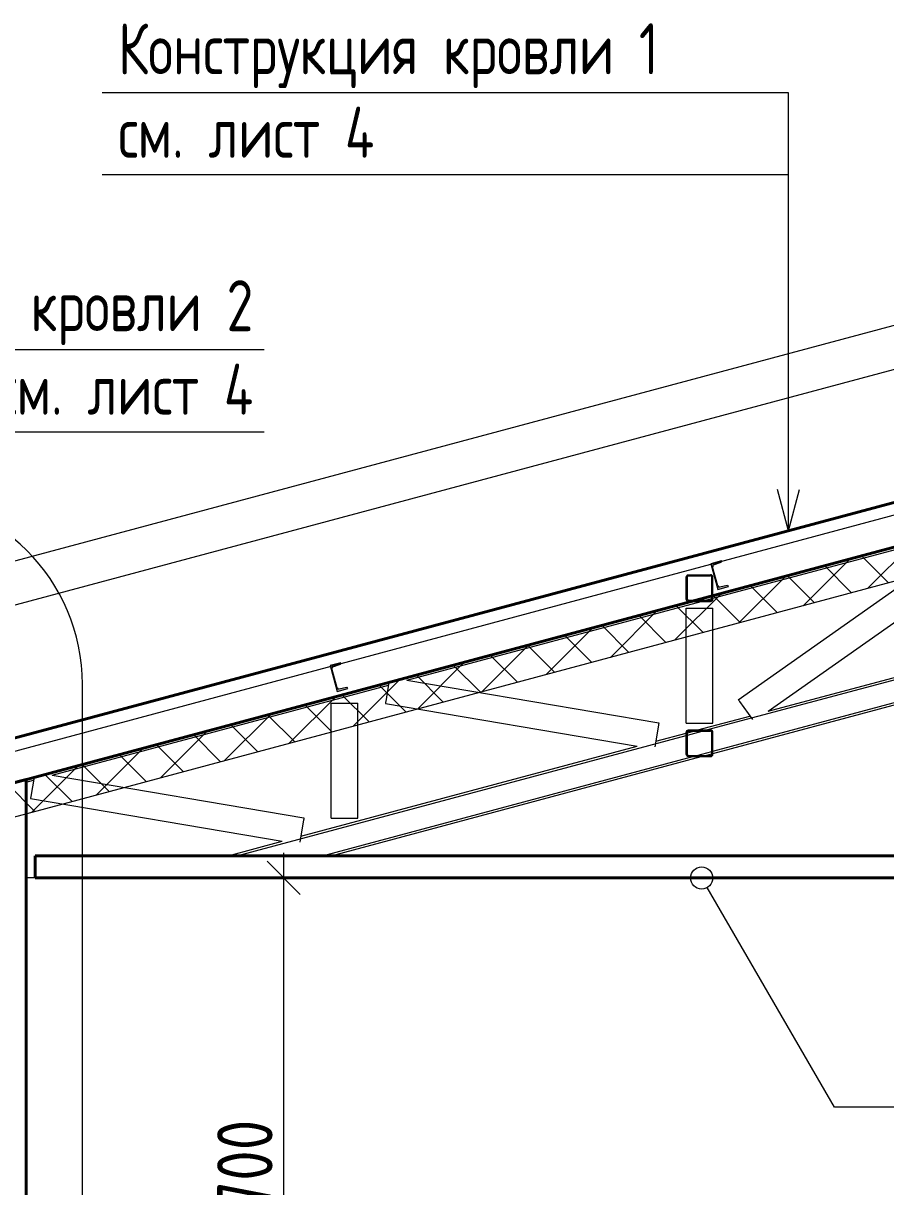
# Model space of a CAD drawing. Header units: millimetres. Extents: x 38742 to 206544, y -3832 to 13261.
# Drawn here: x 65607 to 69495, y 6257 to 11504 of the extents above; entities that cross this region are included whole.
import ezdxf

# ---------------------------------------------------------------- set-up
doc = ezdxf.new("R2010")
doc.units = ezdxf.units.MM
doc.header["$MEASUREMENT"] = 0
for name, color, linetype in [('- Спрятан', 7, 'Continuous'), ('крыша', 7, 'Continuous'), ('перегородки', 7, 'Continuous'), ('перекрытие', 7, 'Continuous'), ('подп стены Инжзащита', 7, 'Continuous'), ('стены наруж', 7, 'Continuous'), ('текст', 7, 'Continuous'), ('чертеж', 7, 'Continuous')]:
    doc.layers.add(name, color=color, linetype=linetype)
for name, color, linetype, lineweight in [('- Спрятан_Ном._пера__96', 7, 'Continuous', 13), ('0_Ном._пера__95', 251, 'Continuous', 13), ('0_Ном._пера__97', 7, 'Continuous', 20), ('крыша_Ном._пера__96', 7, 'Continuous', 13), ('крыша_Ном._пера__99', 7, 'Continuous', 40), ('перегородки_Ном._пера__96', 7, 'Continuous', 13), ('перекрытие_Ном._пера__96', 7, 'Continuous', 13), ('перекрытие_Ном._пера__99', 7, 'Continuous', 40), ('подп стены Инжзащита_Ном._пера__96', 7, 'Continuous', 13), ('подп стены Инжзащита_Ном._пера__97', 7, 'Continuous', 20), ('стены наруж_Ном._пера__96', 7, 'Continuous', 13), ('стены наруж_Ном._пера__99', 7, 'Continuous', 40), ('текст_Ном._пера__1', 7, 'Continuous', 25), ('текст_Ном._пера__96', 7, 'Continuous', 13), ('чертеж_Ном._пера__96', 7, 'Continuous', 13), ('чертеж_Ном._пера__97', 7, 'Continuous', 20)]:
    doc.layers.add(name, color=color, linetype=linetype, lineweight=lineweight)
doc.styles.add('СГЕНЕРИР_СТИЛЬ_1', font='gost_2_304-81_type.ttf')
doc.dimstyles.new('СГЕНЕРИР_СТИЛЬ__2', dxfattribs={"dimtxt": 250, "dimasz": 142.5, "dimexe": 0.18, "dimexo": 200, "dimgap": 0.09, "dimtad": 1, "dimdec": 0, "dimzin": 0, "dimdsep": 46, "dimtxsty": 'СГЕНЕРИР_СТИЛЬ_1', "dimblk": 'ARROWHEAD_6', "dimblk1": 'ARROWHEAD_6', "dimblk2": 'ARROWHEAD_6', "dimcen": 0.09, "dimclrd": 7, "dimclre": 7, "dimclrt": 7, "dimadec": 0, "dimazin": 0, "dimtfac": 1, "dimtdec": 4, "dimtmove": 0, "dimatfit": 3, "dimfxl": 1, "dimtolj": 1, "dimtzin": 0, "dimarcsym": 0})
pattern_1 = [(45, (0, 0), (-106.06602, 106.06602), []), (135, (0, 0), (106.06602, 106.06602), [])]

# ---------------------------------------------------------------- blocks, each defined once
blk = doc.blocks.new('Элемент разреза_3_2')
at = {"layer": 'перекрытие_Ном._пера__99', "linetype": 'Continuous'}
for p, q in [((65660.7, 7750), (71650.7, 7750)), ((65660.7, 7650), (65660.7, 7750)), ((71650.7, 7650), (71650.7, 7750)), ((65660.7, 7650), (71650.7, 7650))]:
    blk.add_line(p, q, dxfattribs=at)
blk = doc.blocks.new('Элемент разреза_11_2')
at = {"layer": 'стены наруж_Ном._пера__96', "linetype": 'Continuous'}
h = blk.add_hatch(dxfattribs=at)
h.set_pattern_fill('УТЕПЛИТ_МЕЛКИЙ_0002', color=256, style=0, pattern_type=2)
h.set_pattern_definition(pattern_1)
h.paths.add_polyline_path([(65215.7, 4950), (65365.7, 4950), (65365.7, 8026.1), (65215.7, 7985.9)])
for p, q in [((65545.7, 4950), (65545.7, 8074.4)), ((65545.7, 4950), (65545.7, 8074.4)), ((65215.7, 4950), (65215.7, 7985.9)), ((65215.7, 4950), (65215.7, 7985.9)), ((65365.7, 4950), (65365.7, 8026.1)), ((65365.7, 4950), (65365.7, 8026.1))]:
    blk.add_line(p, q, dxfattribs=at)
at = {"layer": 'стены наруж_Ном._пера__99', "linetype": 'Continuous'}
for p, q in [((65545.7, 8074.4), (65595.7, 8087.8)), ((65595.7, 8087.8), (65620.7, 8094.5)), ((65620.7, 4950), (65620.7, 8094.5)), ((65365.7, 8026.1), (65417.4, 8040)), ((65417.4, 8040), (65506.2, 8040)), ((65506.2, 8040), (65513.2, 8042.9)), ((65513.2, 8042.9), (65516.2, 8050)), ((65516.2, 8066.5), (65545.7, 8074.4)), ((65516.2, 8050), (65516.2, 8066.5)), ((65215.7, 7985.9), (65365.7, 8026.1)), ((65145.7, 4950), (65145.7, 7967.2)), ((65396.2, 7450), (65399.1, 7457.1)), ((65399.1, 7457.1), (65406.2, 7460)), ((65406.2, 7460), (65506.2, 7460)), ((65513.2, 7457.1), (65506.2, 7460)), ((65516.2, 7450), (65513.2, 7457.1)), ((65396.2, 7350), (65396.2, 7450)), ((65516.2, 7350), (65516.2, 7450)), ((65399.1, 7342.9), (65396.2, 7350)), ((65513.2, 7342.9), (65516.2, 7350)), ((65406.2, 7340), (65399.1, 7342.9)), ((65406.2, 7340), (65506.2, 7340)), ((65506.2, 7340), (65513.2, 7342.9)), ((65145.7, 4950), (65165.7, 4950)), ((65165.7, 4950), (65215.7, 4950)), ((65215.7, 4950), (65365.7, 4950)), ((65365.7, 4950), (65545.7, 4950)), ((65545.7, 4950), (65595.7, 4950)), ((65595.7, 4950), (65620.7, 4950))]:
    blk.add_line(p, q, dxfattribs=at)
blk = doc.blocks.new('Элемент разреза_13_2')
at = {"layer": 'крыша_Ном._пера__96', "linetype": 'Continuous'}
for p, q in [((62655.7, 8300), (71745.7, 10735.7)), ((71745.7, 10535.7), (62705.7, 8113.4))]:
    blk.add_line(p, q, dxfattribs=at)
blk = doc.blocks.new('Элемент разреза_19_2')
at = {"layer": 'перегородки_Ном._пера__96', "linetype": 'Continuous'}
for p, q in [((65660.7, 7650), (65620.7, 7650)), ((71690.7, 7650), (71650.7, 7650))]:
    blk.add_line(p, q, dxfattribs=at)
blk = doc.blocks.new('Элемент разреза_45_2')
at = {"layer": '- Спрятан_Ном._пера__96', "linetype": 'Continuous'}
for p, q in [((70565.6, 8830.9), (71690.7, 9132.4)), ((68686.6, 8317.1), (71690.7, 9122)), ((68715.9, 8221.4), (71690.7, 9018.5)), ((68715.9, 8211.1), (71690.7, 9008.2)), ((68965.7, 8402.2), (70482.4, 8808.6)), ((68648, 8317.1), (68882.5, 8380)), ((66570.1, 7750), (68595.9, 8292.8)), ((68458.3, 8266.3), (68595.9, 8303.2)), ((68600.9, 8304.5), (68629.4, 8312.1)), ((68600.9, 8294.1), (68668, 8312.1)), ((66858.4, 7837.6), (68374.9, 8243.9)), ((66956.5, 7750), (68625.2, 8197.1)), ((66995.1, 7750), (68663.8, 8197.1)), ((68643.8, 8202.1), (68710.9, 8220.1)), ((68682.5, 8202.1), (68710.9, 8209.7)), ((66531.5, 7750), (66775, 7815.2))]:
    blk.add_line(p, q, dxfattribs=at)
blk = doc.blocks.new('Элемент разреза_46_2')
at = {"layer": '- Спрятан_Ном._пера__96', "linetype": 'Continuous'}
for p, q in [((68715.9, 8921.4), (71690.7, 9718.5)), ((71629.1, 9691.7), (71690.7, 9708.2)), ((70029.2, 9263), (71545.9, 9669.4)), ((68715.9, 8911.1), (69946, 9240.7)), ((65620.7, 8092.1), (68625.2, 8897.1)), ((67337.1, 8541.6), (68663.8, 8897.1)), ((68643.8, 8902.1), (68710.9, 8920.1)), ((68682.5, 8902.1), (68710.9, 8909.7)), ((65737.2, 8112.9), (67253.6, 8519.3)), ((65620.7, 8081.7), (65653.8, 8090.6))]:
    blk.add_line(p, q, dxfattribs=at)
blk = doc.blocks.new('Элемент разреза_48_2')
at = {"layer": '- Спрятан_Ном._пера__96', "linetype": 'Continuous'}
for p, q in [((66996, 8437.4), (66996.8, 8437.4)), ((66996, 7919.4), (66996, 8437.4)), ((66996.8, 8437.4), (66999, 8437.4)), ((66999, 8437.4), (67002.2, 8437.4)), ((67002.2, 8437.4), (67006, 8437.4)), ((67006, 8437.4), (67106, 8437.4)), ((67106, 8437.4), (67109.9, 8437.4)), ((67109.9, 8437.4), (67113.1, 8437.4)), ((67113.1, 8437.4), (67115.3, 8437.4)), ((67115.3, 8437.4), (67116, 8437.4)), ((67116, 7919.4), (67116, 8437.4)), ((66996, 7919.4), (66996.8, 7919.4)), ((66996.8, 7919.4), (66999, 7919.4)), ((66999, 7919.4), (67002.2, 7919.4)), ((67002.2, 7919.4), (67006, 7919.4)), ((67006, 7919.4), (67106, 7919.4)), ((67106, 7919.4), (67109.9, 7919.4)), ((67109.9, 7919.4), (67113.1, 7919.4)), ((67113.1, 7919.4), (67115.3, 7919.4)), ((67115.3, 7919.4), (67116, 7919.4))]:
    blk.add_line(p, q, dxfattribs=at)
blk = doc.blocks.new('Элемент разреза_49_2')
at = {"layer": '- Спрятан_Ном._пера__96', "linetype": 'Continuous'}
for p, q in [((68595.9, 8866.1), (68596.7, 8866.1)), ((68595.9, 8348.1), (68595.9, 8866.1)), ((68596.7, 8866.1), (68598.8, 8866.1)), ((68598.8, 8866.1), (68602.1, 8866.1)), ((68602.1, 8866.1), (68605.9, 8866.1)), ((68605.9, 8866.1), (68705.9, 8866.1)), ((68705.9, 8866.1), (68709.7, 8866.1)), ((68709.7, 8866.1), (68713, 8866.1)), ((68713, 8866.1), (68715.1, 8866.1)), ((68715.1, 8866.1), (68715.9, 8866.1)), ((68715.9, 8348.1), (68715.9, 8866.1)), ((68595.9, 8348.1), (68596.7, 8348.1)), ((68596.7, 8348.1), (68598.8, 8348.1)), ((68598.8, 8348.1), (68602.1, 8348.1)), ((68602.1, 8348.1), (68605.9, 8348.1)), ((68605.9, 8348.1), (68705.9, 8348.1)), ((68705.9, 8348.1), (68709.7, 8348.1)), ((68709.7, 8348.1), (68713, 8348.1)), ((68713, 8348.1), (68715.1, 8348.1)), ((68715.1, 8348.1), (68715.9, 8348.1))]:
    blk.add_line(p, q, dxfattribs=at)
blk = doc.blocks.new('Элемент разреза_51_2')
at = {"layer": '- Спрятан_Ном._пера__96', "linetype": 'Continuous'}
for p, q in [((68830.5, 8453.7), (69946, 9240.7)), ((70021.6, 9273.7), (70075.5, 9197.4)), ((68965.7, 8402.2), (70081.2, 9189.2)), ((70075.5, 9197.4), (70077.7, 9194.3)), ((70077.7, 9194.3), (70079.5, 9191.6)), ((70079.5, 9191.6), (70080.8, 9189.8)), ((70080.8, 9189.8), (70081.2, 9189.2)), ((68830.5, 8453.7), (68830.9, 8453.1)), ((68830.9, 8453.1), (68832.2, 8451.3)), ((68832.2, 8451.3), (68834, 8448.7)), ((68834, 8448.7), (68836.2, 8445.5)), ((68836.2, 8445.5), (68893.9, 8363.8))]:
    blk.add_line(p, q, dxfattribs=at)
blk = doc.blocks.new('Элемент разреза_52_2')
at = {"layer": '- Спрятан_Ном._пера__96', "linetype": 'Continuous'}
for p, q in [((65656, 8103.9), (65641.4, 8017.6)), ((65737.2, 8112.9), (66872.5, 7920.4)), ((65639.9, 8008.5), (65639.7, 8007.8)), ((65639.7, 8007.8), (66775, 7815.2)), ((65640.2, 8010.7), (65639.9, 8008.5)), ((65640.8, 8013.9), (65640.2, 8010.7)), ((65641.4, 8017.6), (65640.8, 8013.9)), ((66870.8, 7910.6), (66854.1, 7812)), ((66871.4, 7914.3), (66870.8, 7910.6)), ((66872, 7917.5), (66871.4, 7914.3)), ((66872.3, 7919.7), (66872, 7917.5)), ((66872.5, 7920.4), (66872.3, 7919.7)), ((66854.1, 7812), (66854.1, 7811.9))]:
    blk.add_line(p, q, dxfattribs=at)
blk = doc.blocks.new('Элемент разреза_53_2')
at = {"layer": '- Спрятан_Ном._пера__96', "linetype": 'Continuous'}
for p, q in [((67255.9, 8532.6), (67241.3, 8446.3)), ((67337.1, 8541.6), (68472.3, 8349.1)), ((67239.7, 8437.2), (67239.6, 8436.5)), ((67239.6, 8436.5), (68374.9, 8243.9)), ((67240.1, 8439.3), (67239.7, 8437.2)), ((67240.6, 8442.5), (67240.1, 8439.3)), ((67241.3, 8446.3), (67240.6, 8442.5)), ((68471.9, 8346.2), (68471.3, 8343)), ((68472.2, 8348.4), (68471.9, 8346.2)), ((68472.3, 8349.1), (68472.2, 8348.4)), ((68470.7, 8339.2), (68454, 8240.7)), ((68471.3, 8343), (68470.7, 8339.2))]:
    blk.add_line(p, q, dxfattribs=at)
blk = doc.blocks.new('Элемент разреза_54_2')
at = {"layer": '- Спрятан_Ном._пера__96', "linetype": 'Continuous'}
h = blk.add_hatch(color=256, dxfattribs=at)
h.paths.add_polyline_path([(68705.9, 9017.1), (68605.9, 9017.1), (68602.1, 9016.4), (68598.8, 9014.2), (68596.7, 9010.9), (68595.9, 9007.1), (68595.9, 8907.1), (68596.7, 8903.3), (68598.8, 8900.1), (68602.1, 8897.9), (68605.9, 8897.1), (68705.9, 8897.1), (68709.7, 8897.9), (68713, 8900.1), (68715.1, 8903.3), (68715.9, 8907.1), (68715.9, 9007.1), (68715.1, 9010.9), (68713, 9014.2), (68709.7, 9016.4)])
h.paths.add_polyline_path([(68705.9, 9012.1), (68707.8, 9011.7), (68709.4, 9010.7), (68710.5, 9009), (68710.9, 9007.1), (68710.9, 8907.1), (68710.5, 8905.2), (68709.4, 8903.6), (68707.8, 8902.5), (68705.9, 8902.1), (68605.9, 8902.1), (68604, 8902.5), (68602.4, 8903.6), (68601.3, 8905.2), (68600.9, 8907.1), (68600.9, 9007.1), (68601.3, 9009), (68602.4, 9010.7), (68604, 9011.7), (68605.9, 9012.1)], flags=0)
for p, q in [((68595.9, 9007.1), (68596.7, 9010.9)), ((68595.9, 8907.1), (68595.9, 9007.1)), ((68596.7, 9010.9), (68598.8, 9014.2)), ((68598.8, 9014.2), (68602.1, 9016.4)), ((68600.9, 9007.1), (68601.3, 9009)), ((68600.9, 8907.1), (68600.9, 9007.1)), ((68601.3, 9009), (68602.4, 9010.7)), ((68602.1, 9016.4), (68605.9, 9017.1)), ((68602.4, 9010.7), (68604, 9011.7)), ((68604, 9011.7), (68605.9, 9012.1)), ((68605.9, 9017.1), (68705.9, 9017.1)), ((68605.9, 9012.1), (68705.9, 9012.1)), ((68709.7, 9016.4), (68705.9, 9017.1)), ((68707.8, 9011.7), (68705.9, 9012.1)), ((68709.4, 9010.7), (68707.8, 9011.7)), ((68710.5, 9009), (68709.4, 9010.7)), ((68713, 9014.2), (68709.7, 9016.4)), ((68710.9, 9007.1), (68710.5, 9009)), ((68710.9, 8907.1), (68710.9, 9007.1)), ((68715.1, 9010.9), (68713, 9014.2)), ((68715.9, 9007.1), (68715.1, 9010.9)), ((68715.9, 8907.1), (68715.9, 9007.1)), ((68596.7, 8903.3), (68595.9, 8907.1)), ((68598.8, 8900.1), (68596.7, 8903.3)), ((68602.1, 8897.9), (68598.8, 8900.1)), ((68601.3, 8905.2), (68600.9, 8907.1)), ((68602.4, 8903.6), (68601.3, 8905.2)), ((68605.9, 8897.1), (68602.1, 8897.9)), ((68604, 8902.5), (68602.4, 8903.6)), ((68605.9, 8902.1), (68604, 8902.5)), ((68605.9, 8902.1), (68705.9, 8902.1)), ((68605.9, 8897.1), (68705.9, 8897.1)), ((68705.9, 8902.1), (68707.8, 8902.5)), ((68705.9, 8897.1), (68709.7, 8897.9)), ((68707.8, 8902.5), (68709.4, 8903.6)), ((68709.4, 8903.6), (68710.5, 8905.2)), ((68709.7, 8897.9), (68713, 8900.1)), ((68710.5, 8905.2), (68710.9, 8907.1)), ((68713, 8900.1), (68715.1, 8903.3)), ((68715.1, 8903.3), (68715.9, 8907.1))]:
    blk.add_line(p, q, dxfattribs=at)
blk = doc.blocks.new('Элемент разреза_55_2')
at = {"layer": '- Спрятан_Ном._пера__96', "linetype": 'Continuous'}
h = blk.add_hatch(color=256, dxfattribs=at)
h.paths.add_polyline_path([(68705.9, 8317.1), (68605.9, 8317.1), (68602.1, 8316.4), (68598.8, 8314.2), (68596.7, 8310.9), (68595.9, 8307.1), (68595.9, 8207.1), (68596.7, 8203.3), (68598.8, 8200.1), (68602.1, 8197.9), (68605.9, 8197.1), (68705.9, 8197.1), (68709.7, 8197.9), (68713, 8200.1), (68715.1, 8203.3), (68715.9, 8207.1), (68715.9, 8307.1), (68715.1, 8310.9), (68713, 8314.2), (68709.7, 8316.4)])
h.paths.add_polyline_path([(68705.9, 8312.1), (68707.8, 8311.7), (68709.4, 8310.7), (68710.5, 8309), (68710.9, 8307.1), (68710.9, 8207.1), (68710.5, 8205.2), (68709.4, 8203.6), (68707.8, 8202.5), (68705.9, 8202.1), (68605.9, 8202.1), (68604, 8202.5), (68602.4, 8203.6), (68601.3, 8205.2), (68600.9, 8207.1), (68600.9, 8307.1), (68601.3, 8309), (68602.4, 8310.7), (68604, 8311.7), (68605.9, 8312.1)], flags=0)
for p, q in [((68595.9, 8307.1), (68596.7, 8310.9)), ((68595.9, 8207.1), (68595.9, 8307.1)), ((68596.7, 8310.9), (68598.8, 8314.2)), ((68598.8, 8314.2), (68602.1, 8316.4)), ((68600.9, 8307.1), (68601.3, 8309)), ((68600.9, 8207.1), (68600.9, 8307.1)), ((68601.3, 8309), (68602.4, 8310.7)), ((68602.1, 8316.4), (68605.9, 8317.1)), ((68602.4, 8310.7), (68604, 8311.7)), ((68604, 8311.7), (68605.9, 8312.1)), ((68605.9, 8317.1), (68705.9, 8317.1)), ((68605.9, 8312.1), (68705.9, 8312.1)), ((68709.7, 8316.4), (68705.9, 8317.1)), ((68707.8, 8311.7), (68705.9, 8312.1)), ((68709.4, 8310.7), (68707.8, 8311.7)), ((68710.5, 8309), (68709.4, 8310.7)), ((68713, 8314.2), (68709.7, 8316.4)), ((68710.9, 8307.1), (68710.5, 8309)), ((68710.9, 8207.1), (68710.9, 8307.1)), ((68715.1, 8310.9), (68713, 8314.2)), ((68715.9, 8307.1), (68715.1, 8310.9)), ((68715.9, 8207.1), (68715.9, 8307.1)), ((68596.7, 8203.3), (68595.9, 8207.1)), ((68598.8, 8200.1), (68596.7, 8203.3)), ((68602.1, 8197.9), (68598.8, 8200.1)), ((68601.3, 8205.2), (68600.9, 8207.1)), ((68602.4, 8203.6), (68601.3, 8205.2)), ((68605.9, 8197.1), (68602.1, 8197.9)), ((68604, 8202.5), (68602.4, 8203.6)), ((68605.9, 8202.1), (68604, 8202.5)), ((68605.9, 8202.1), (68705.9, 8202.1)), ((68605.9, 8197.1), (68705.9, 8197.1)), ((68705.9, 8202.1), (68707.8, 8202.5)), ((68705.9, 8197.1), (68709.7, 8197.9)), ((68707.8, 8202.5), (68709.4, 8203.6)), ((68709.4, 8203.6), (68710.5, 8205.2)), ((68709.7, 8197.9), (68713, 8200.1)), ((68710.5, 8205.2), (68710.9, 8207.1)), ((68713, 8200.1), (68715.1, 8203.3)), ((68715.1, 8203.3), (68715.9, 8207.1))]:
    blk.add_line(p, q, dxfattribs=at)
blk = doc.blocks.new('Линия_1_2', base_point=(69056.7, 9215.1))
at = {"layer": 'текст_Ном._пера__96', "linetype": 'Continuous'}
for q in [(69056.7, 11191.2), (69006.7, 9401.7), (69106.7, 9401.7)]:
    blk.add_line((69056.7, 9215.1), q, dxfattribs=at)
blk = doc.blocks.new('Ломаная_1_2', base_point=(70714.6, 6616.4))
at = {"layer": 'чертеж_Ном._пера__96', "linetype": 'Continuous', "flags": 128}
blk.add_lwpolyline([(70714.6, 6616.4), (69263.9, 6616.4), (68690.1, 7606.7)], dxfattribs=at)
at = {"layer": 'чертеж_Ном._пера__97', "linetype": 'Continuous'}
blk.add_circle((68665, 7650), 50, dxfattribs=at)
blk = doc.blocks.new('Элемент разреза_61_2')
at = {"layer": 'крыша_Ном._пера__99', "linetype": 'Continuous'}
for p, q in [((62655.7, 7500), (71745.7, 9935.7)), ((65215.7, 7985.9), (71745.7, 9735.7))]:
    blk.add_line(p, q, dxfattribs=at)
blk = doc.blocks.new('*D93')
at = {"layer": 'подп стены Инжзащита_Ном._пера__96', "linetype": 'Continuous', "transparency": 16777216}
for p, q in [((66781.3, 7650), (66781.3, 7762.5)), ((66981.3, 7650), (66640.7, 7650)), ((66781.3, 4950), (66781.3, 7650)), ((66921.9, 4950), (66581.3, 4950))]:
    blk.add_line(p, q, dxfattribs=at)
at = {"layer": 'подп стены Инжзащита_Ном._пера__97', "linetype": 'Continuous', "transparency": 16777216}
for p, q in [((66856.3, 7575), (66706.3, 7725)), ((66706.3, 5025), (66856.3, 4875))]:
    blk.add_line(p, q, dxfattribs=at)
at = {"layer": 'подп стены Инжзащита_Ном._пера__97', "transparency": 16777216, "insert": (66731.3, 5877), "char_height": 250, "attachment_point": 7, "rotation": 90, "style": 'СГЕНЕРИР_СТИЛЬ_1'}
blk.add_mtext('{2\xa0700}', dxfattribs=at)
blk = doc.blocks.new('ARROWHEAD_6')
at = {"color": 0, "linetype": 'Continuous', "lineweight": 0}
for p, q in [((-0.5, -0.5), (0.5, 0.5)), ((0, 0), (-1, 0))]:
    blk.add_line(p, q, dxfattribs=at)
blk = doc.blocks.new('Чертеж детали_1_2', base_point=(64167.3, 6190.7))
at = {"layer": 'перекрытие_Ном._пера__96', "linetype": 'Continuous'}
blk.add_line((65873.7, 3858.5), (65873.7, 8522.9), dxfattribs=at)
blk.add_arc((65020.5, 8522.9), 853.2, 0, 90, dxfattribs=at)

msp = doc.modelspace()

# ---------------------------------------------------------------- hatches: boundary and pattern name
at = {"layer": '0_Ном._пера__95', "linetype": 'Continuous'}
for points in [[(68738.1, 8951.3), (68786.1, 8964.1), (68785.5, 8966.5, 0.388879), (68782.5, 8968.3), (68746, 8961.9, -0.388879), (68738.2, 8966.9), (68714.9, 9053.7, -0.388879), (68719.2, 9062), (68754, 9074.6, 0.388879), (68755.6, 9077.7), (68755, 9080), (68707, 9067.2)], [(67021.8, 8491.4), (67069.8, 8504.3), (67069.2, 8506.6, 0.388879), (67066.3, 8508.5), (67029.8, 8502, -0.388879), (67022, 8507), (66998.7, 8593.9, -0.388879), (67003, 8602.1), (67037.8, 8614.7, 0.388879), (67039.4, 8617.8), (67038.8, 8620.2), (66990.7, 8607.3)]]:
    msp.add_hatch(color=256, dxfattribs=at).paths.add_polyline_path(points)
at = {"layer": 'подп стены Инжзащита_Ном._пера__97', "linetype": 'Continuous'}
h = msp.add_hatch(dxfattribs=at)
h.set_pattern_fill('УТЕПЛИТ_МЕЛКИЙ_0002', color=256, style=0, pattern_type=2)
h.set_pattern_definition(pattern_1)
h.paths.add_polyline_path([(65330.7, 7861.5), (65330.7, 8016.8), (71980.7, 9798.6), (71980.7, 9643.3)])

# ---------------------------------------------------------------- linework, layer by layer
at = {"layer": '0_Ном._пера__97', "linetype": 'Continuous'}
for p, q in [((68755, 9080), (68707, 9067.2)), ((68755.6, 9077.7), (68755, 9080)), ((68707, 9067.2), (68738.1, 8951.3)), ((68738.2, 8966.9), (68714.9, 9053.7)), ((68719.2, 9062), (68754, 9074.6)), ((68738.1, 8951.3), (68786.1, 8964.1)), ((68782.5, 8968.3), (68746, 8961.9)), ((68786.1, 8964.1), (68785.5, 8966.5)), ((67038.8, 8620.2), (66990.7, 8607.3)), ((66990.7, 8607.3), (67021.8, 8491.4)), ((67003, 8602.1), (67037.8, 8614.7)), ((67039.4, 8617.8), (67038.8, 8620.2)), ((67022, 8507), (66998.7, 8593.9)), ((67021.8, 8491.4), (67069.8, 8504.3)), ((67066.3, 8508.5), (67029.8, 8502)), ((67069.8, 8504.3), (67069.2, 8506.6))]:
    msp.add_line(p, q, dxfattribs=at)
for centre, radius, start, end in [((68753.2, 9077), 2.57, 289.9839, 14.9839), ((68721.6, 9055.5), 6.86, 110, 195), ((68744.8, 8968.6), 6.86, 195.0189, 280.0189), ((68783, 8965.8), 2.57, 15, 100), ((67036.9, 8617.2), 2.57, 289.9839, 14.9839), ((67005.3, 8595.6), 6.86, 110, 195), ((67028.6, 8508.8), 6.86, 195.0189, 280.0189), ((67066.7, 8505.9), 2.57, 15, 100)]:
    msp.add_arc(centre, radius, start, end, dxfattribs=at)
at = {"layer": 'подп стены Инжзащита_Ном._пера__96', "linetype": 'Continuous'}
msp.add_line((62681, 7444.7), (71702.3, 9869.7), dxfattribs=at)
at = {"layer": 'подп стены Инжзащита_Ном._пера__97', "linetype": 'Continuous', "flags": 128}
msp.add_lwpolyline([(65330.7, 7861.5), (65330.7, 8016.8), (71980.7, 9798.6), (71980.7, 9643.3)], close=True, dxfattribs=at)
at = {"layer": 'текст_Ном._пера__96', "linetype": 'Continuous'}
for p, q in [((69056.7, 11191.2), (65963.5, 11191.2)), ((69056.7, 10821.2), (65963.5, 10821.2)), ((63600.6, 10032.5), (66693.8, 10032.5)), ((63600.6, 9662.5), (66693.8, 9662.5))]:
    msp.add_line(p, q, dxfattribs=at)

# ---------------------------------------------------------------- block references
at = {"layer": '- Спрятан'}
for name in ['Элемент разреза_46_2', 'Элемент разреза_51_2', 'Элемент разреза_45_2', 'Элемент разреза_54_2', 'Элемент разреза_49_2', 'Элемент разреза_53_2', 'Элемент разреза_48_2', 'Элемент разреза_55_2', 'Элемент разреза_52_2']:
    msp.add_blockref(name, (0, 0), dxfattribs=at)
at = {"layer": 'крыша'}
for name in ['Элемент разреза_13_2', 'Элемент разреза_61_2']:
    msp.add_blockref(name, (0, 0), dxfattribs=at)
at = {"layer": 'перегородки'}
msp.add_blockref('Элемент разреза_19_2', (0, 0), dxfattribs=at)
at = {"layer": 'перекрытие', "linetype": 'Continuous'}
msp.add_blockref('Чертеж детали_1_2', (64167.3, 6190.7), dxfattribs=at)
at = {"layer": 'перекрытие'}
msp.add_blockref('Элемент разреза_3_2', (0, 0), dxfattribs=at)
at = {"layer": 'стены наруж'}
msp.add_blockref('Элемент разреза_11_2', (0, 0), dxfattribs=at)
at = {"layer": 'текст', "linetype": 'Continuous'}
msp.add_blockref('Линия_1_2', (69056.7, 9215.1), dxfattribs=at)
at = {"layer": 'чертеж', "linetype": 'Continuous'}
msp.add_blockref('Ломаная_1_2', (70714.6, 6616.4), dxfattribs=at)

# ---------------------------------------------------------------- texts
at = {"layer": 'текст_Ном._пера__1', "linetype": 'Continuous', "char_height": 230, "style": 'СГЕНЕРИР_СТИЛЬ_1'}
for s, insert, attachment_point, line_spacing_factor in [('{\\W0.950000x;Конструкция кровли 1\\Pсм. лист 4}', (66035.3, 11201.1), 4, 0.982247), ('{\\W0.950000x;Конструкция кровли 2\\Pсм. лист 4}', (66644.2, 10042.4), 6, 0.981818)]:
    msp.add_mtext(s, dxfattribs=dict(at, insert=insert, attachment_point=attachment_point, line_spacing_factor=line_spacing_factor))

# ---------------------------------------------------------------- dimensions: what is measured, and where the dimension line sits
at = {"layer": 'подп стены Инжзащита', "linetype": 'Continuous'}
dim = msp.add_linear_dim(base=(66781.3, 7650), p1=(65755.7, 4950), p2=(67063.4, 7650), angle=90, dimstyle='СГЕНЕРИР_СТИЛЬ__2', dxfattribs=at)
dim.commit()
dim.dimension.update_dxf_attribs({"geometry": '*D93', "text_midpoint": (66606.3, 6304.4), "dimtype": 160, "text_rotation": 90})

doc.saveas('drawing.dxf')
